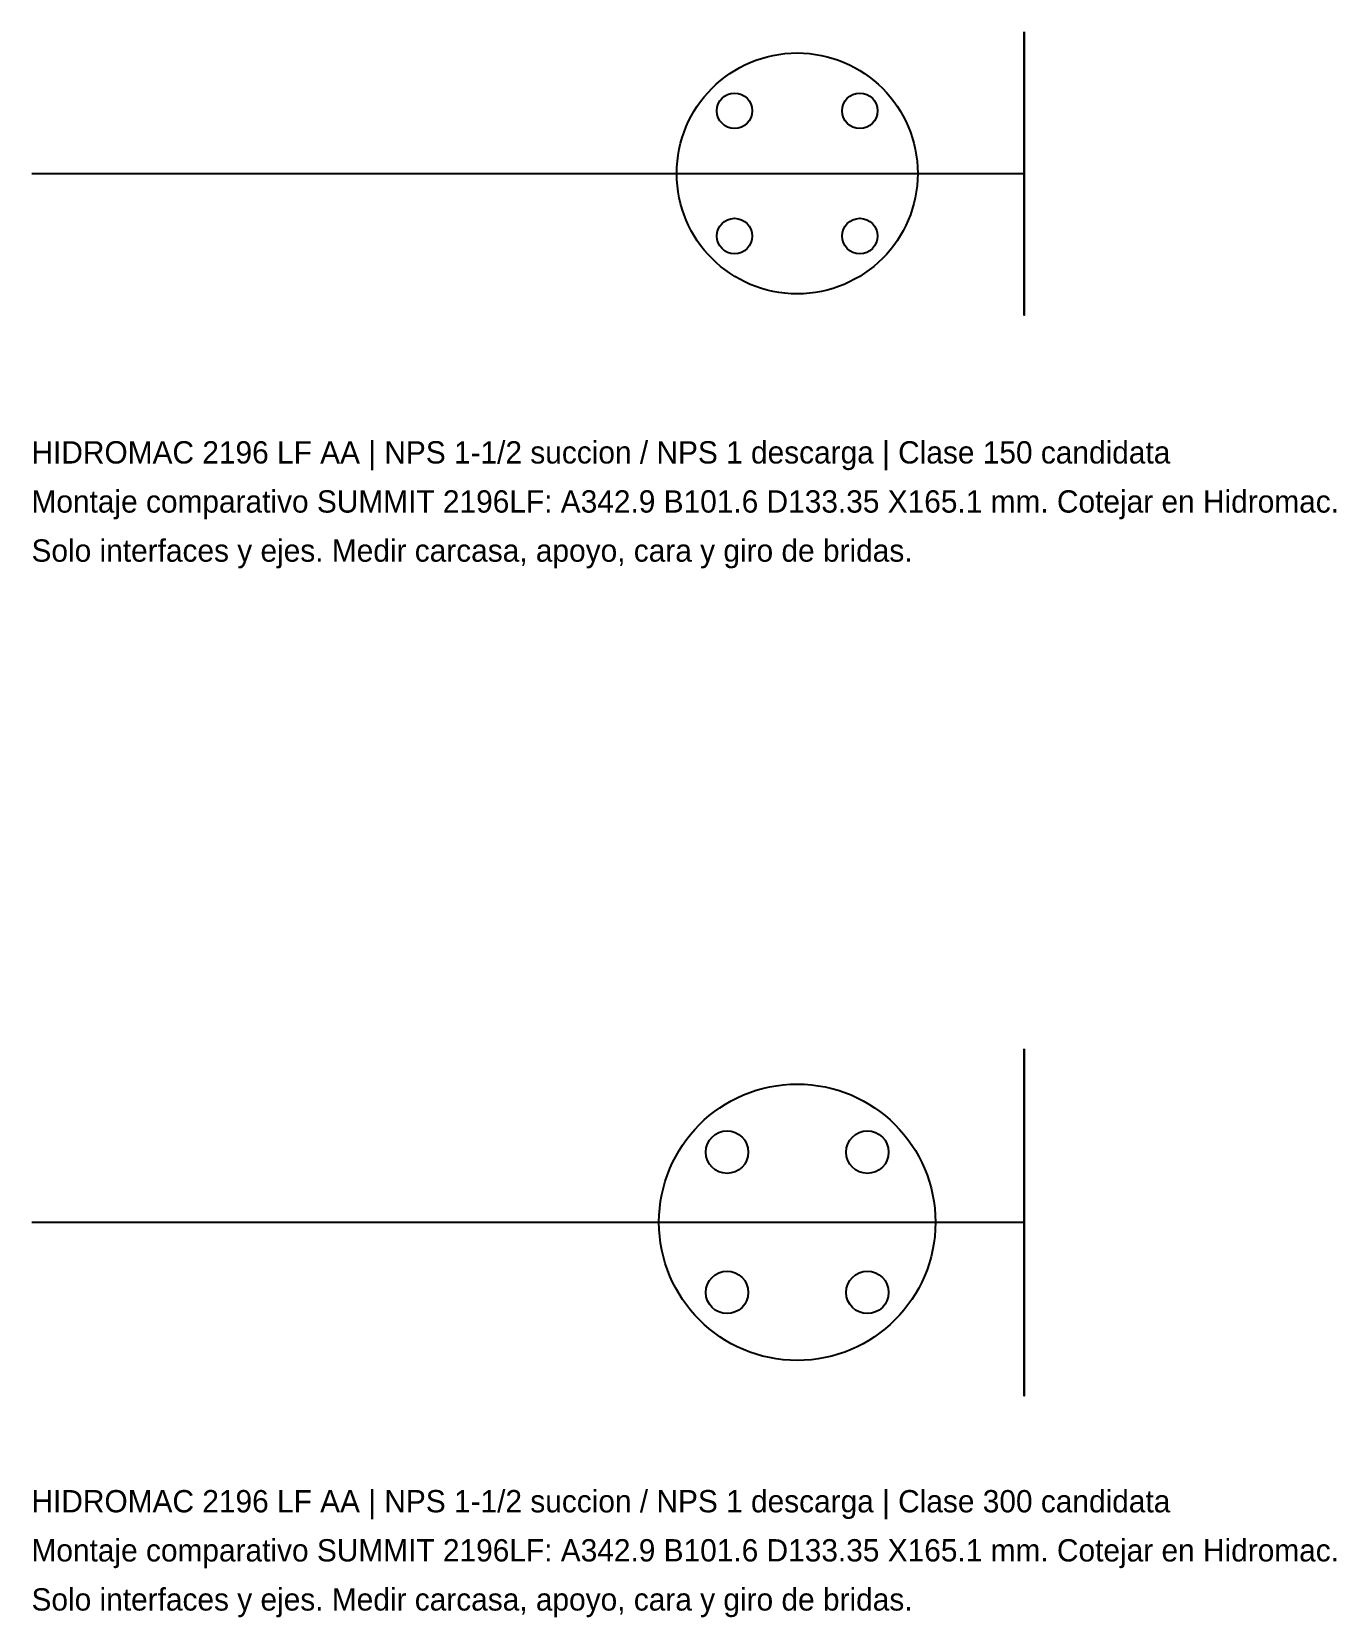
# Model space of a CAD drawing. Header units: millimetres. Extents: x -343 to 241, y -647 to 64.
import ezdxf

# ---------------------------------------------------------------- set-up
doc = ezdxf.new("R2010")
doc.units = ezdxf.units.MM
doc.layers.add('BRIDAS_CANDIDATAS', color=3, linetype='CONTINUOUS')
doc.layers.add('COTAS_COMPARATIVAS', color=2, linetype='CONTINUOUS')

msp = doc.modelspace()

# ---------------------------------------------------------------- linework, layer by layer
at = {"layer": 'BRIDAS_CANDIDATAS', "extrusion": (1, 0, 0)}
for centre, radius in [((0, 133.35, 101.6), 63.5), ((34.798492, 168.148492, 101.6), 7.9375), ((34.798492, 98.551508, 101.6), 7.9375), ((-34.798492, 168.148492, 101.6), 7.9375), ((-34.798492, 98.551508, 101.6), 7.9375), ((-470, 133.35, 101.6), 77.7875), ((-429.588847, 173.761153, 101.6), 11.1125), ((-429.588847, 92.938847, 101.6), 11.1125), ((-510.411153, 173.761153, 101.6), 11.1125), ((-510.411153, 92.938847, 101.6), 11.1125)]:
    msp.add_circle(centre, radius, dxfattribs=at)
at = {"layer": 'BRIDAS_CANDIDATAS'}
for centre, radius in [((0, 0, 298.45), 53.975), ((-28.0633, 28.0633, 298.45), 7.9375), ((28.0633, 28.0633, 298.45), 7.9375), ((-28.0633, -28.0633, 298.45), 7.9375), ((28.0633, -28.0633, 298.45), 7.9375), ((0, -470, 298.45), 61.9125), ((-31.430896, -438.569104, 298.45), 9.525), ((31.430896, -438.569104, 298.45), 9.525), ((-31.430896, -501.430896, 298.45), 9.525), ((31.430896, -501.430896, 298.45), 9.525)]:
    msp.add_circle(centre, radius, dxfattribs=at)
at = {"layer": 'COTAS_COMPARATIVAS'}
for p, q in [((-342.9, 0, 133.35), (101.6, 0, 133.35)), ((-342.9, 0), (101.6, 0)), ((0, 0, 133.35), (0, 0, 298.45)), ((0, 0), (0, 0, 133.35)), ((-342.9, -470, 133.35), (101.6, -470, 133.35)), ((-342.9, -470), (101.6, -470)), ((0, -470, 133.35), (0, -470, 298.45)), ((0, -470), (0, -470, 133.35))]:
    msp.add_line(p, q, dxfattribs=at)

# ---------------------------------------------------------------- texts
for s, p in [('HIDROMAC 2196 LF AA | NPS 1-1/2 succion / NPS 1 descarga | Clase 150 candidata', (-343, -130)), ('Montaje comparativo SUMMIT 2196LF: A342.9 B101.6 D133.35 X165.1 mm. Cotejar en Hidromac.', (-343, -152)), ('Solo interfaces y ejes. Medir carcasa, apoyo, cara y giro de bridas.', (-343, -174)), ('HIDROMAC 2196 LF AA | NPS 1-1/2 succion / NPS 1 descarga | Clase 300 candidata', (-343, -600)), ('Montaje comparativo SUMMIT 2196LF: A342.9 B101.6 D133.35 X165.1 mm. Cotejar en Hidromac.', (-343, -622)), ('Solo interfaces y ejes. Medir carcasa, apoyo, cara y giro de bridas.', (-343, -644))]:
    msp.add_text(s, height=10, dxfattribs=at).set_placement(p)

doc.saveas('drawing.dxf')
